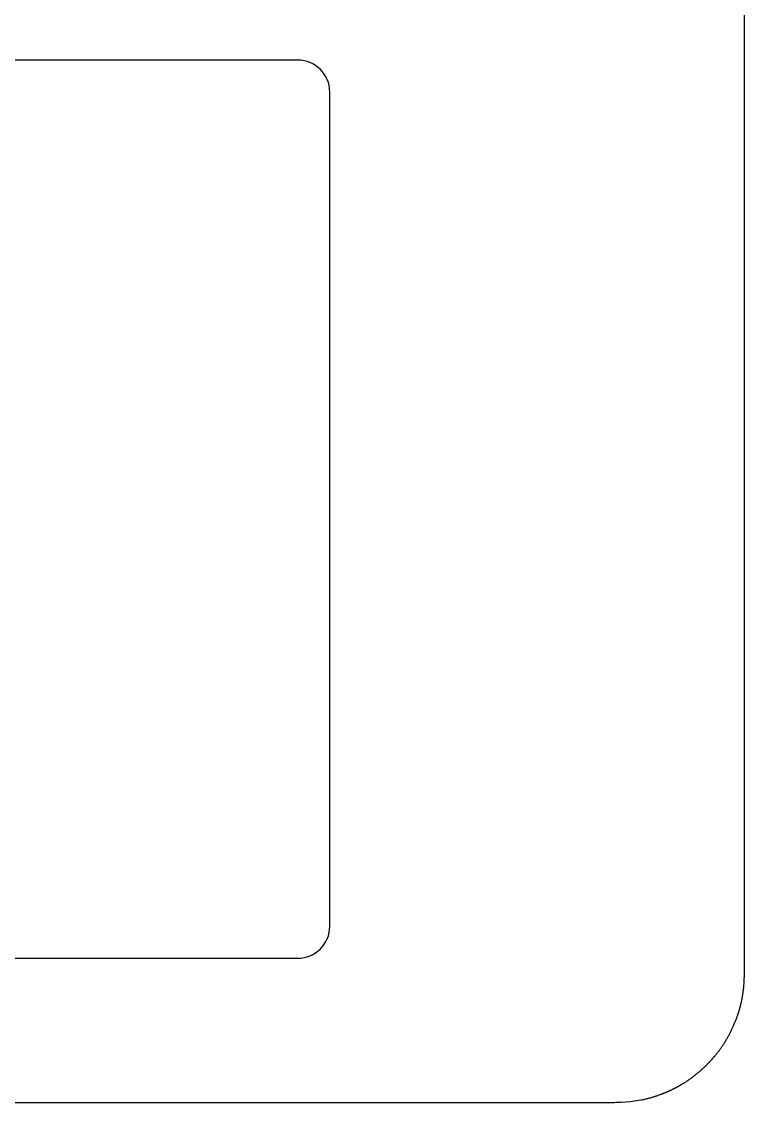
# Model space of a CAD drawing. Header units: millimetres. Extents: x -9 to 276, y -90 to 14.
# Drawn here: x 264.44 to 275.7, y -85.45 to -68.61 of the extents above; entities that cross this region are included whole.
import ezdxf

# ---------------------------------------------------------------- set-up
doc = ezdxf.new("R2010")
doc.units = ezdxf.units.MM
doc.layers.add('BLACK', color=7, linetype='CONTINUOUS')

msp = doc.modelspace()

# ---------------------------------------------------------------- linework, layer by layer
at = {"layer": 'BLACK', "linetype": 'Continuous'}
for p, q in [((275.701453, -83.45), (275.701452, -30.138199)), ((268.739675, -69.2041), (255.139676, -69.2041)), ((269.239675, -82.7041), (269.239675, -69.7041)), ((255.139676, -83.2041), (268.739675, -83.2041)), ((275.699065, -83.551405), (275.699638, -83.538501)), ((275.699638, -83.538501), (275.700134, -83.525554)), ((275.700134, -83.525554), (275.700551, -83.512563)), ((275.700551, -83.512563), (275.700889, -83.499528)), ((275.700889, -83.499528), (275.701148, -83.486447)), ((275.701148, -83.486447), (275.701329, -83.473319)), ((275.701329, -83.473319), (275.70143, -83.460142)), ((275.70143, -83.460142), (275.701453, -83.45)), ((275.682905, -83.728149), (275.68456, -83.715737)), ((275.68456, -83.715737), (275.686138, -83.703296)), ((275.686138, -83.703296), (275.687639, -83.690826)), ((275.687639, -83.690826), (275.689064, -83.678324)), ((275.689064, -83.678324), (275.690411, -83.665791)), ((275.690411, -83.665791), (275.691682, -83.653225)), ((275.691682, -83.653225), (275.692875, -83.640626)), ((275.692875, -83.640626), (275.693991, -83.627992)), ((275.693991, -83.627992), (275.695031, -83.615322)), ((275.695031, -83.615322), (275.695993, -83.602616)), ((275.695993, -83.602616), (275.696877, -83.589872)), ((275.696877, -83.589872), (275.697684, -83.577089)), ((275.697684, -83.577089), (275.698413, -83.564267)), ((275.698413, -83.564267), (275.699065, -83.551405)), ((275.651634, -83.899394), (275.654372, -83.887291)), ((275.654372, -83.887291), (275.657033, -83.875172)), ((275.657033, -83.875172), (275.659615, -83.863036)), ((275.659615, -83.863036), (275.662119, -83.850882)), ((275.662119, -83.850882), (275.664546, -83.838708)), ((275.664546, -83.838708), (275.666895, -83.826515)), ((275.666895, -83.826515), (275.669166, -83.814301)), ((275.669166, -83.814301), (275.67136, -83.802066)), ((275.67136, -83.802066), (275.673477, -83.789808)), ((275.673477, -83.789808), (275.675516, -83.777527)), ((275.675516, -83.777527), (275.677479, -83.765221)), ((275.677479, -83.765221), (275.679365, -83.75289)), ((275.679365, -83.75289), (275.681173, -83.740533)), ((275.681173, -83.740533), (275.682905, -83.728149)), ((275.606868, -84.061611), (275.60879, -84.055629)), ((275.60879, -84.055629), (275.61069, -84.049646)), ((275.61069, -84.049646), (275.612571, -84.043661)), ((275.612571, -84.043661), (275.61443, -84.037676)), ((275.61443, -84.037676), (275.61627, -84.031688)), ((275.61627, -84.031688), (275.618088, -84.0257)), ((275.618088, -84.0257), (275.619887, -84.019709)), ((275.619887, -84.019709), (275.621665, -84.013718)), ((275.621665, -84.013718), (275.623423, -84.007723)), ((275.623423, -84.007723), (275.62516, -84.001728)), ((275.62516, -84.001728), (275.626877, -83.995729)), ((275.626877, -83.995729), (275.628574, -83.989729)), ((275.628574, -83.989729), (275.630251, -83.983726)), ((275.630251, -83.983726), (275.631908, -83.977722)), ((275.631908, -83.977722), (275.633545, -83.971714)), ((275.633545, -83.971714), (275.635161, -83.965705)), ((275.635161, -83.965705), (275.636758, -83.959692)), ((275.636758, -83.959692), (275.638335, -83.953677)), ((275.638335, -83.953677), (275.639892, -83.947658)), ((275.639892, -83.947658), (275.641429, -83.941637)), ((275.641429, -83.941637), (275.642946, -83.935612)), ((275.642946, -83.935612), (275.644443, -83.929585)), ((275.644443, -83.929585), (275.645921, -83.923553)), ((275.645921, -83.923553), (275.647379, -83.917519)), ((275.647379, -83.917519), (275.648817, -83.911481)), ((275.648817, -83.911481), (275.650235, -83.905439)), ((275.650235, -83.905439), (275.651634, -83.899394)), ((275.544435, -84.22895), (275.54936, -84.21725)), ((275.54936, -84.21725), (275.554209, -84.205521)), ((275.554209, -84.205521), (275.558984, -84.193764)), ((275.558984, -84.193764), (275.563684, -84.181981)), ((275.563684, -84.181981), (275.568307, -84.170172)), ((275.568307, -84.170172), (275.572855, -84.158338)), ((275.572855, -84.158338), (275.577326, -84.14648)), ((275.577326, -84.14648), (275.58172, -84.134599)), ((275.58172, -84.134599), (275.586037, -84.122697)), ((275.586037, -84.122697), (275.590277, -84.110774)), ((275.590277, -84.110774), (275.592835, -84.103462)), ((275.592835, -84.103462), (275.594902, -84.097486)), ((275.594902, -84.097486), (275.596949, -84.091507)), ((275.596949, -84.091507), (275.598974, -84.085531)), ((275.598974, -84.085531), (275.600979, -84.079551)), ((275.600979, -84.079551), (275.602963, -84.073573)), ((275.602963, -84.073573), (275.604926, -84.067592)), ((275.604926, -84.067592), (275.606868, -84.061611)), ((275.461879, -84.400417), (275.467875, -84.389251)), ((275.467875, -84.389251), (275.473803, -84.378043)), ((275.473803, -84.378043), (275.479662, -84.366795)), ((275.479662, -84.366795), (275.485451, -84.355507)), ((275.485451, -84.355507), (275.491171, -84.34418)), ((275.491171, -84.34418), (275.49682, -84.332815)), ((275.49682, -84.332815), (275.502399, -84.321413)), ((275.502399, -84.321413), (275.507906, -84.309974)), ((275.507906, -84.309974), (275.513342, -84.2985)), ((275.513342, -84.2985), (275.518707, -84.28699)), ((275.518707, -84.28699), (275.523999, -84.275447)), ((275.523999, -84.275447), (275.529218, -84.26387)), ((275.529218, -84.26387), (275.534364, -84.252261)), ((275.534364, -84.252261), (275.539436, -84.240621)), ((275.539436, -84.240621), (275.544435, -84.22895)), ((275.363996, -84.562502), (275.37097, -84.552034)), ((275.37097, -84.552034), (275.377881, -84.541516)), ((275.377881, -84.541516), (275.38473, -84.530947)), ((275.38473, -84.530947), (275.391516, -84.520328)), ((275.391516, -84.520328), (275.398238, -84.50966)), ((275.398238, -84.50966), (275.404896, -84.498944)), ((275.404896, -84.498944), (275.411491, -84.48818)), ((275.411491, -84.48818), (275.41802, -84.477369)), ((275.41802, -84.477369), (275.424484, -84.46651)), ((275.424484, -84.46651), (275.430883, -84.455606)), ((275.430883, -84.455606), (275.437216, -84.444656)), ((275.437216, -84.444656), (275.443482, -84.433662)), ((275.443482, -84.433662), (275.449682, -84.422624)), ((275.449682, -84.422624), (275.455814, -84.411542)), ((275.455814, -84.411542), (275.461879, -84.400417)), ((275.235814, -84.732832), (275.239846, -84.728027)), ((275.239846, -84.728027), (275.243861, -84.72321)), ((275.243861, -84.72321), (275.247853, -84.71839)), ((275.247853, -84.71839), (275.251828, -84.71356)), ((275.251828, -84.71356), (275.25578, -84.708726)), ((275.25578, -84.708726), (275.259714, -84.703881)), ((275.259714, -84.703881), (275.260071, -84.70344)), ((275.260071, -84.70344), (275.267872, -84.693734)), ((275.267872, -84.693734), (275.275616, -84.683971)), ((275.275616, -84.683971), (275.283303, -84.674151)), ((275.283303, -84.674151), (275.290933, -84.664275)), ((275.290933, -84.664275), (275.298506, -84.654343)), ((275.298506, -84.654343), (275.30602, -84.644355)), ((275.30602, -84.644355), (275.313476, -84.634311)), ((275.313476, -84.634311), (275.320873, -84.624213)), ((275.320873, -84.624213), (275.328211, -84.614061)), ((275.328211, -84.614061), (275.335489, -84.603855)), ((275.335489, -84.603855), (275.342707, -84.593596)), ((275.342707, -84.593596), (275.349864, -84.583283)), ((275.349864, -84.583283), (275.356961, -84.572919)), ((275.356961, -84.572919), (275.363996, -84.562502)), ((275.078324, -84.899627), (275.082993, -84.895192)), ((275.082993, -84.895192), (275.087648, -84.890744)), ((275.087648, -84.890744), (275.092286, -84.886284)), ((275.092286, -84.886284), (275.09691, -84.881809)), ((275.09691, -84.881809), (275.101517, -84.877324)), ((275.101517, -84.877324), (275.10611, -84.872824)), ((275.10611, -84.872824), (275.110685, -84.868314)), ((275.110685, -84.868314), (275.115246, -84.86379)), ((275.115246, -84.86379), (275.119789, -84.859255)), ((275.119789, -84.859255), (275.124317, -84.854707)), ((275.124317, -84.854707), (275.128827, -84.850148)), ((275.128827, -84.850148), (275.133321, -84.845577)), ((275.133321, -84.845577), (275.137798, -84.840996)), ((275.137798, -84.840996), (275.142259, -84.836402)), ((275.142259, -84.836402), (275.146701, -84.831798)), ((275.146701, -84.831798), (275.151127, -84.827182)), ((275.151127, -84.827182), (275.155534, -84.822557)), ((275.155534, -84.822557), (275.159926, -84.817919)), ((275.159926, -84.817919), (275.164298, -84.813273)), ((275.164298, -84.813273), (275.168655, -84.808615)), ((275.168655, -84.808615), (275.172991, -84.803949)), ((275.172991, -84.803949), (275.177311, -84.79927)), ((275.177311, -84.79927), (275.181611, -84.794584)), ((275.181611, -84.794584), (275.185895, -84.789886)), ((275.185895, -84.789886), (275.190158, -84.785181)), ((275.190158, -84.785181), (275.194405, -84.780464)), ((275.194405, -84.780464), (275.19863, -84.775741)), ((275.19863, -84.775741), (275.20284, -84.771006)), ((275.20284, -84.771006), (275.207028, -84.766265)), ((275.207028, -84.766265), (275.211199, -84.761512)), ((275.211199, -84.761512), (275.215349, -84.756754)), ((275.215349, -84.756754), (275.219482, -84.751984)), ((275.219482, -84.751984), (275.223593, -84.74721)), ((275.223593, -84.74721), (275.227687, -84.742424)), ((275.227687, -84.742424), (275.231759, -84.737634)), ((275.231759, -84.737634), (275.235814, -84.732832)), ((274.870644, -85.072072), (274.880951, -85.064547)), ((274.880951, -85.064547), (274.891226, -85.056947)), ((274.891226, -85.056947), (274.901466, -85.049273)), ((274.901466, -85.049273), (274.91167, -85.041526)), ((274.91167, -85.041526), (274.921838, -85.033707)), ((274.921838, -85.033707), (274.931967, -85.025816)), ((274.931967, -85.025816), (274.942056, -85.017855)), ((274.942056, -85.017855), (274.952103, -85.009824)), ((274.952103, -85.009824), (274.962108, -85.001726)), ((274.962108, -85.001726), (274.972068, -84.99356)), ((274.972068, -84.99356), (274.981983, -84.985328)), ((274.981983, -84.985328), (274.991851, -84.977032)), ((274.991851, -84.977032), (275.001671, -84.968671)), ((275.001671, -84.968671), (275.01144, -84.960248)), ((275.01144, -84.960248), (275.016306, -84.956013)), ((275.016306, -84.956013), (275.021159, -84.951763)), ((275.021159, -84.951763), (275.025999, -84.947498)), ((275.025999, -84.947498), (275.030825, -84.943218)), ((275.030825, -84.943218), (275.035638, -84.938923)), ((275.035638, -84.938923), (275.040438, -84.934613)), ((275.040438, -84.934613), (275.045223, -84.930289)), ((275.045223, -84.930289), (275.049995, -84.925951)), ((275.049995, -84.925951), (275.054752, -84.921598)), ((275.054752, -84.921598), (275.059496, -84.917231)), ((275.059496, -84.917231), (275.064225, -84.912851)), ((275.064225, -84.912851), (275.068939, -84.908456)), ((275.068939, -84.908456), (275.073638, -84.904048)), ((275.073638, -84.904048), (275.078324, -84.899627)), ((274.602657, -85.235638), (274.608252, -85.232804)), ((274.608252, -85.232804), (274.61383, -85.229956)), ((274.61383, -85.229956), (274.6194, -85.227089)), ((274.6194, -85.227089), (274.624953, -85.224209)), ((274.624953, -85.224209), (274.630499, -85.22131)), ((274.630499, -85.22131), (274.636027, -85.218397)), ((274.636027, -85.218397), (274.641548, -85.215466)), ((274.641548, -85.215466), (274.647051, -85.212521)), ((274.647051, -85.212521), (274.652548, -85.209557)), ((274.652548, -85.209557), (274.658026, -85.206581)), ((274.658026, -85.206581), (274.663498, -85.203585)), ((274.663498, -85.203585), (274.668951, -85.200576)), ((274.668951, -85.200576), (274.674397, -85.197548)), ((274.674397, -85.197548), (274.679826, -85.194508)), ((274.679826, -85.194508), (274.685247, -85.191448)), ((274.685247, -85.191448), (274.69065, -85.188376)), ((274.69065, -85.188376), (274.696046, -85.185284)), ((274.696046, -85.185284), (274.701424, -85.18218)), ((274.701424, -85.18218), (274.706795, -85.179057)), ((274.706795, -85.179057), (274.712148, -85.175921)), ((274.712148, -85.175921), (274.717493, -85.172766)), ((274.717493, -85.172766), (274.723697, -85.169075)), ((274.723697, -85.169075), (274.734314, -85.162685)), ((274.734314, -85.162685), (274.744918, -85.156209)), ((274.744918, -85.156209), (274.755508, -85.149649)), ((274.755508, -85.149649), (274.766082, -85.143004)), ((274.766082, -85.143004), (274.776639, -85.136276)), ((274.776639, -85.136276), (274.787177, -85.129465)), ((274.787177, -85.129465), (274.797695, -85.122571)), ((274.797695, -85.122571), (274.808192, -85.115595)), ((274.808192, -85.115595), (274.818666, -85.108539)), ((274.818666, -85.108539), (274.829116, -85.101403)), ((274.829116, -85.101403), (274.83954, -85.094187)), ((274.83954, -85.094187), (274.849937, -85.086893)), ((274.849937, -85.086893), (274.860305, -85.079521)), ((274.860305, -85.079521), (274.870644, -85.072072)), ((274.121705, -85.405404), (274.133907, -85.402757)), ((274.133907, -85.402757), (274.146094, -85.400033)), ((274.146094, -85.400033), (274.158267, -85.397229)), ((274.158267, -85.397229), (274.170427, -85.394346)), ((274.170427, -85.394346), (274.182574, -85.391384)), ((274.182574, -85.391384), (274.194708, -85.388343)), ((274.194708, -85.388343), (274.20683, -85.385223)), ((274.20683, -85.385223), (274.218939, -85.382023)), ((274.218939, -85.382023), (274.231036, -85.378744)), ((274.231036, -85.378744), (274.243121, -85.375385)), ((274.243121, -85.375385), (274.255196, -85.371946)), ((274.255196, -85.371946), (274.267259, -85.368427)), ((274.267259, -85.368427), (274.279311, -85.364827)), ((274.279311, -85.364827), (274.291353, -85.361148)), ((274.291353, -85.361148), (274.303385, -85.357388)), ((274.303385, -85.357388), (274.315407, -85.353547)), ((274.315407, -85.353547), (274.327419, -85.349625)), ((274.327419, -85.349625), (274.339422, -85.345622)), ((274.339422, -85.345622), (274.351416, -85.341538)), ((274.351416, -85.341538), (274.363402, -85.337372)), ((274.363402, -85.337372), (274.375379, -85.333125)), ((274.375379, -85.333125), (274.387347, -85.328795)), ((274.387347, -85.328795), (274.399308, -85.324383)), ((274.399308, -85.324383), (274.411262, -85.319889)), ((274.411262, -85.319889), (274.411444, -85.31982)), ((274.411444, -85.31982), (274.417419, -85.317541)), ((274.417419, -85.317541), (274.423389, -85.315242)), ((274.423389, -85.315242), (274.429342, -85.312928)), ((274.429342, -85.312928), (274.43529, -85.310595)), ((274.43529, -85.310595), (274.44122, -85.308247)), ((274.44122, -85.308247), (274.447146, -85.30588)), ((274.447146, -85.30588), (274.453054, -85.303498)), ((274.453054, -85.303498), (274.458957, -85.301096)), ((274.458957, -85.301096), (274.464842, -85.29868)), ((274.464842, -85.29868), (274.470723, -85.296244)), ((274.470723, -85.296244), (274.476585, -85.293794)), ((274.476585, -85.293794), (274.482443, -85.291324)), ((274.482443, -85.291324), (274.488282, -85.288841)), ((274.488282, -85.288841), (274.494116, -85.286337)), ((274.494116, -85.286337), (274.499932, -85.28382)), ((274.499932, -85.28382), (274.505743, -85.281283)), ((274.505743, -85.281283), (274.511536, -85.278732)), ((274.511536, -85.278732), (274.517324, -85.276162)), ((274.517324, -85.276162), (274.523093, -85.273577)), ((274.523093, -85.273577), (274.528857, -85.270973)), ((274.528857, -85.270973), (274.534603, -85.268356)), ((274.534603, -85.268356), (274.540344, -85.265718)), ((274.540344, -85.265718), (274.546066, -85.263067)), ((274.546066, -85.263067), (274.551782, -85.260397)), ((274.551782, -85.260397), (274.55748, -85.257713)), ((274.55748, -85.257713), (274.563173, -85.25501)), ((274.563173, -85.25501), (274.568847, -85.252293)), ((274.568847, -85.252293), (274.574516, -85.249557)), ((274.574516, -85.249557), (274.580166, -85.246807)), ((274.580166, -85.246807), (274.58581, -85.244038)), ((274.58581, -85.244038), (274.591436, -85.241255)), ((274.591436, -85.241255), (274.597056, -85.238453)), ((274.597056, -85.238453), (274.602657, -85.235638)), ((263.805788, -85.45), (264.878132, -85.449992)), ((264.878132, -85.449992), (265.156312, -85.449996)), ((265.156312, -85.449996), (265.542026, -85.45)), ((265.542026, -85.45), (266.844233, -85.450001)), ((266.844233, -85.450001), (267.278536, -85.45)), ((267.278536, -85.45), (268.050599, -85.45)), ((268.050599, -85.45), (269.015689, -85.45)), ((269.015689, -85.45), (269.466008, -85.449998)), ((269.466008, -85.449998), (270.752842, -85.45)), ((270.752842, -85.45), (270.897668, -85.450003)), ((270.897668, -85.450003), (271.621418, -85.45)), ((271.621418, -85.45), (271.80477, -85.449988)), ((271.80477, -85.449988), (272.146919, -85.449971)), ((272.146919, -85.449971), (272.489995, -85.45)), ((272.489995, -85.45), (272.557095, -85.450014)), ((272.557095, -85.450014), (272.741417, -85.450042)), ((272.741417, -85.450042), (272.833123, -85.450035)), ((272.833123, -85.450035), (272.924283, -85.45)), ((272.924283, -85.45), (273.013411, -85.449939)), ((273.013411, -85.449939), (273.098178, -85.44988)), ((273.098178, -85.44988), (273.183555, -85.44985)), ((273.183555, -85.44985), (273.27015, -85.449881)), ((273.27015, -85.449881), (273.314094, -85.449927)), ((273.314094, -85.449927), (273.358571, -85.45)), ((273.358571, -85.45), (273.406044, -85.450103)), ((273.406044, -85.450103), (273.457234, -85.450213)), ((273.457234, -85.450213), (273.50819, -85.450284)), ((273.50819, -85.450284), (273.533416, -85.450291)), ((273.533416, -85.450291), (273.558387, -85.450274)), ((273.558387, -85.450274), (273.583038, -85.450227)), ((273.583038, -85.450227), (273.607302, -85.450145)), ((273.607302, -85.450145), (273.631115, -85.450022)), ((273.631115, -85.450022), (273.654411, -85.449855)), ((273.654411, -85.449855), (273.677124, -85.449637)), ((273.677124, -85.449637), (273.699188, -85.449364)), ((273.699188, -85.449364), (273.720539, -85.449031)), ((273.720539, -85.449031), (273.730927, -85.44884)), ((273.730927, -85.44884), (273.741111, -85.448633)), ((273.741111, -85.448633), (273.751084, -85.448407)), ((273.751084, -85.448407), (273.760838, -85.448164)), ((273.760838, -85.448164), (273.770364, -85.447902)), ((273.770364, -85.447902), (273.779655, -85.44762)), ((273.779655, -85.44762), (273.924713, -85.437508)), ((273.924713, -85.437508), (274.085013, -85.41287)), ((274.085013, -85.41287), (274.097259, -85.41046)), ((274.097259, -85.41046), (274.109489, -85.407971)), ((274.109489, -85.407971), (274.121705, -85.405404))]:
    msp.add_line(p, q, dxfattribs=at)
at = {"layer": 'BLACK'}
for centre, radius, start, end in [((268.73965, -69.70415), 0.50005, 0.0057293, 89.9971355), ((268.73967, -82.7041), 0.500005, 270.000573, 0)]:
    msp.add_arc(centre, radius, start, end, dxfattribs=at)

doc.saveas('drawing.dxf')
